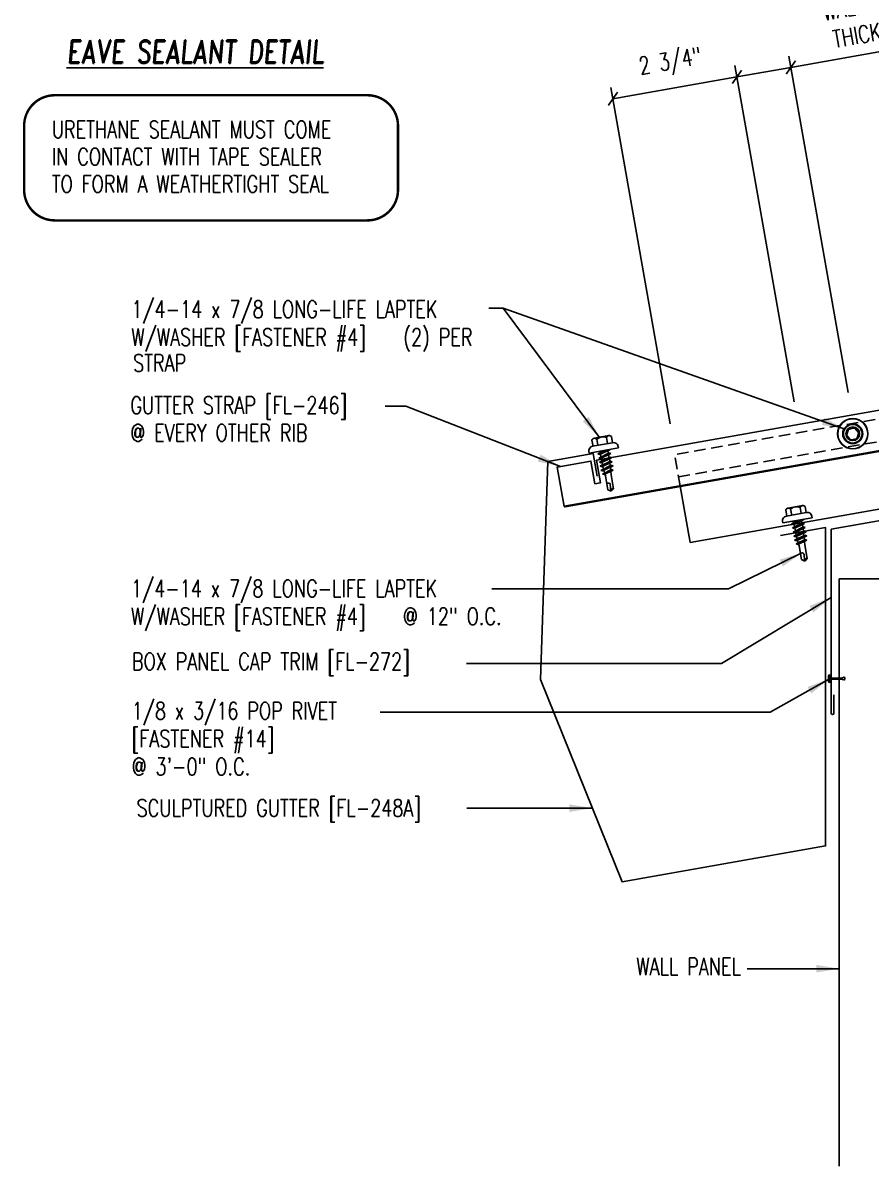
# Model space of a CAD drawing. Header units: inches. Extents: x 2.5 to 42.3, y 5.8 to 54.3.
# Drawn here: x 4.96 to 23.43, y 10.14 to 35.04 of the extents above; entities that cross this region are included whole.
import ezdxf
from ezdxf.enums import TextEntityAlignment as Align

# ---------------------------------------------------------------- set-up
doc = ezdxf.new("R2010")
doc.units = ezdxf.units.IN
doc.header["$MEASUREMENT"] = 0
doc.linetypes.add('HIDDEN2', pattern=[0.1875, 0.125, -0.0625])
for name, color, linetype in [('DIM', 2, 'Continuous'), ('FASTENER', 9, 'Continuous'), ('LABEL', 6, 'Continuous'), ('PANEL', 11, 'Continuous'), ('STLB', 5, 'Continuous'), ('TEXT', 2, 'Continuous'), ('TRIM', 6, 'Continuous')]:
    doc.layers.add(name, color=color, linetype=linetype)
doc.styles.add('ROMAND', font='romand', dxfattribs={"height": 0.075})
doc.styles.add('TEXT', font='SIMPLEX', dxfattribs={"width": 0.75, "height": 6})
doc.styles.add('TEXT1', font='ROMANS.shx', dxfattribs={"width": 0.75, "height": 0.375})
doc.dimstyles.new('DETAIL', dxfattribs={"dimscale": 4, "dimtxt": 0.375, "dimasz": 0.0625, "dimexe": 0.0625, "dimexo": 0.125, "dimgap": 0.0625, "dimtad": 1, "dimdec": 4, "dimzin": 3, "dimdsep": 46, "dimlunit": 4, "dimtxsty": 'TEXT1', "dimblk": 'ARCHTICK', "dimcen": 0.0625, "dimclrd": 7, "dimclre": 7, "dimclrt": 2, "dimadec": 0, "dimazin": 0, "dimtfac": 0.59375, "dimtdec": 4, "dimtmove": 0, "dimatfit": 3, "dimfxl": 0, "dimfrac": 2, "dimtolj": 1, "dimtzin": 3, "dimarcsym": 0})
doc.dimstyles.new('DETAIL$7', dxfattribs={"dimscale": 4, "dimtxt": 6, "dimasz": 0.125, "dimexe": 0.0625, "dimexo": 0.125, "dimgap": 0.0625, "dimtad": 1, "dimdec": 5, "dimzin": 3, "dimdsep": 46, "dimlunit": 4, "dimtxsty": 'TEXT', "dimblk": 'ARCHTICK', "dimcen": 0.0625, "dimclrd": 7, "dimclre": 7, "dimclrt": 2, "dimadec": 0, "dimazin": 0, "dimtfac": 0.666667, "dimtdec": 5, "dimtmove": 0, "dimatfit": 3, "dimfxl": 0, "dimfrac": 2, "dimtolj": 1, "dimtzin": 3, "dimarcsym": 0})

# ---------------------------------------------------------------- blocks, each defined once
blk = doc.blocks.new('MB_GSTRP')
at = {"layer": 'STLB'}
blk.add_lwpolyline([(0, -0.875), (0, 0), (0.75, 0), (0.75, -0.5), (0.875, -0.5), (0.875, 0), (9.125, 0), (9.125, -0.5), (9.25, -0.5), (9.25, 0), (10, 0), (10, -0.875)], dxfattribs=at)
at = {"layer": 'STLB', "const_width": 0.0478}
blk.add_lwpolyline([(10, -0.875), (0, -0.875)], dxfattribs=at)
blk = doc.blocks.new('MB_DW4')
at = {"layer": 'FASTENER'}
for p, q in [((-0.217, 0.305), (-0.217, 0.171)), ((-0.163, 0.337), (0.159, 0.337)), ((-0.108, 0.305), (-0.108, 0.171)), ((0.105, 0.305), (0.105, 0.171)), ((0.214, 0.305), (0.214, 0.171)), ((-0.326, 0.071), (-0.326, 0.037)), ((-0.326, 0.037), (0.322, 0.037)), ((-0.226, 0.171), (0.214, 0.171)), ((-0.141, -0.014), (0.037, 0.037)), ((-0.105, -0.034), (0.137, 0.035)), ((-0.088, 0.037), (-0.088, 0.001)), ((-0.088, 0.037), (0.085, 0.037)), ((0.085, 0.037), (0.134, 0.037)), ((0.085, 0.02), (0.085, -0.041)), ((0.137, 0.035), (0.134, 0.037)), ((0.322, 0.071), (0.322, 0.037)), ((-0.105, -0.034), (-0.141, -0.014)), ((-0.141, -0.105), (0.102, -0.036)), ((-0.105, -0.125), (-0.141, -0.105)), ((-0.141, -0.196), (0.102, -0.127)), ((-0.105, -0.216), (-0.141, -0.196)), ((-0.141, -0.287), (0.102, -0.217)), ((-0.105, -0.125), (0.137, -0.056)), ((-0.105, -0.216), (0.137, -0.147)), ((-0.105, -0.307), (0.137, -0.238)), ((-0.088, -0.029), (-0.088, -0.09)), ((-0.088, -0.12), (-0.088, -0.181)), ((-0.084, -0.27), (-0.088, -0.211)), ((0.084, -0.223), (0.085, -0.211)), ((0.085, -0.071), (0.085, -0.131)), ((0.085, -0.162), (0.085, -0.211)), ((0.137, -0.056), (0.102, -0.036)), ((0.137, -0.147), (0.102, -0.127)), ((0.137, -0.238), (0.102, -0.217)), ((-0.105, -0.307), (-0.141, -0.287)), ((-0.141, -0.378), (0.102, -0.308)), ((-0.105, -0.398), (-0.141, -0.378)), ((-0.122, -0.463), (0.089, -0.403)), ((-0.086, -0.483), (-0.122, -0.463)), ((-0.105, -0.398), (0.137, -0.328)), ((-0.086, -0.483), (0.124, -0.423)), ((-0.078, -0.36), (-0.082, -0.3)), ((-0.071, -0.449), (-0.075, -0.389)), ((-0.066, -0.516), (-0.069, -0.478)), ((0.063, -0.515), (0.068, -0.439)), ((0.071, -0.408), (0.075, -0.346)), ((0.077, -0.315), (0.082, -0.253)), ((0.124, -0.423), (0.089, -0.403)), ((0.137, -0.328), (0.102, -0.308)), ((-0.066, -0.516), (-0.066, -0.82)), ((-0.003, -0.854), (0.009, -0.714)), ((0.063, -0.516), (0.063, -0.82)), ((-0.002, -0.866), (-0.066, -0.82)), ((-0.002, -0.866), (0.063, -0.82))]:
    blk.add_line(p, q, dxfattribs=at)
for centre, radius, start, end in [((-0.163, 0.274), 0.0628, 29.8754, 150.1246), ((-0.002, 0.141), 0.196, 56.9974, 123.0026), ((0.159, 0.274), 0.0628, 29.8754, 150.1246), ((-0.226, 0.071), 0.1, 90, 180), ((0.222, 0.071), 0.1, 0, 90), ((-0.036, -0.723), 0.0461, 11.1445, 130.906), ((0.073, -0.516), 0.01, 175.9484, 180), ((0.039, -0.855), 0.0422, 55.4585, 194.8454)]:
    blk.add_arc(centre, radius, start, end, dxfattribs=at)
blk = doc.blocks.new('_ArchTick')
at = {"color": 0, "linetype": 'ByBlock', "const_width": 0.15}
blk.add_lwpolyline([(-0.5, -0.5), (0.5, 0.5)], dxfattribs=at)
blk = doc.blocks.new('*D17')
at = {"layer": 'DEFPOINTS', "color": 0}
for p in [(20.512, 33.866), (21.847, 26.294), (19.147, 25.818)]:
    blk.add_point(p, dxfattribs=at)
at = {"layer": 'DIM', "color": 7, "lineweight": -2}
for p, q in [((17.812, 33.39), (20.512, 33.866)), ((21.76, 26.787), (20.468, 34.113)), ((19.061, 26.311), (17.769, 33.637))]:
    blk.add_line(p, q, dxfattribs=at)
at = {"layer": 'DIM', "color": 7, "lineweight": -2, "xscale": 0.25, "yscale": 0.25, "zscale": 0.25}
for p, rotation in [((20.512, 33.866), 9.999999999999277), ((17.812, 33.39), 189.9999999999993)]:
    blk.add_blockref('_ArchTick', p, dxfattribs=dict(at, rotation=rotation))
at = {"layer": 'DIM', "color": 2, "insert": (19.069, 34.156), "char_height": 0.375, "attachment_point": 5, "rotation": 10, "style": 'TEXT1'}
blk.add_mtext('\\A1;2 3/4"', dxfattribs=at)
blk = doc.blocks.new('*D18')
at = {"layer": 'DEFPOINTS', "color": 0}
for p in [(21.687, 34.074), (23.023, 26.502), (21.847, 26.294)]:
    blk.add_point(p, dxfattribs=at)
at = {"layer": 'DIM', "color": 7, "lineweight": -2}
for p, q in [((21.687, 34.074), (25.191, 34.692)), ((22.936, 26.994), (21.644, 34.32)), ((21.76, 26.787), (20.468, 34.113)), ((20.512, 33.866), (21.687, 34.074))]:
    blk.add_line(p, q, dxfattribs=at)
at = {"layer": 'DIM', "color": 7, "lineweight": -2, "xscale": 0.25, "yscale": 0.25, "zscale": 0.25}
for p, rotation in [((21.687, 34.074), 9.99999999999995), ((20.512, 33.866), 189.9999999999999)]:
    blk.add_blockref('_ArchTick', p, dxfattribs=dict(at, rotation=rotation))
at = {"layer": 'DIM', "color": 2, "insert": (23.555, 35.165), "char_height": 0.375, "attachment_point": 5, "rotation": 10, "style": 'TEXT1'}
blk.add_mtext('\\A1;{WALL PANEL}\\P{THICKNESS}', dxfattribs=at)
blk = doc.blocks.new('FD-F4')
at = {"layer": 'TEXT', "style": 'TEXT1', "width": 0.75}
for s, p in [('1/4-14 x 7/8 LONG-LIFE LAPTEK', (0.0047, -0.0408)), ('W/WASHER [FASTENER #4]', (0.0047, -0.1926))]:
    blk.add_text(s, height=0.09375, dxfattribs=at).set_placement(p)
blk.add_attdef('(QUANTITY)', (1.4847, -0.1926), '', height=0.0938, dxfattribs=at)
at = {"layer": 'TEXT', "style": 'TEXT1', "flags": 1}
for tag, p in [('Color', (0.0624, -0.4349)), ('Calc', (0.0624, -0.4349)), ('Opt1', (0.0624, -0.4349)), ('Opt2', (0.0624, -0.4349)), ('Opt3', (0.0624, -0.4349)), ('Description', (0.0624, -0.4349)), ('Multiple', (0.0624, -0.4349)), ('Part', (0.0624, -0.4349)), ('Spare1', (0.0624, -0.6224)), ('Spare2', (0.0624, -0.6224)), ('Spare3', (0.0624, -0.6224)), ('Spare4', (0.0624, -0.6224)), ('Spare5', (0.0624, -0.6224)), ('Spare6', (0.0624, -0.6224)), ('Spare7', (0.0624, -0.6224)), ('Spare8', (0.0624, -0.6224)), ('Spare9', (0.0624, -0.6224)), ('Spare10', (0.0624, -0.6224))]:
    blk.add_attdef(tag, p, '', height=0.0938, dxfattribs=at)
blk = doc.blocks.new('dsc-FL-246')
at = {"layer": 'TEXT', "style": 'TEXT1', "width": 0.75}
for s, p in [('GUTTER STRAP [FL-246]', (0, 0)), ('@ EVERY OTHER RIB', (0, -0.6))]:
    blk.add_text(s, height=0.375, dxfattribs=at).set_placement(p)
at = {"layer": 'TEXT', "style": 'TEXT1', "flags": 1}
for tag, p in [('COLOR', (0, -1.2)), ('CALC', (0, -1.2)), ('OPT1', (0, -1.2)), ('OPT2', (0, -1.2)), ('OPT3', (0, -1.2)), ('GAGE', (0, -1.2)), ('SHPLN', (0, -1.2)), ('PART', (0, -1.2)), ('DESCRIPTION', (0, -1.2)), ('MULTIPLE', (0, -1.2)), ('SPARE1', (0, -1.8)), ('SPARE2', (0, -1.8)), ('SPARE3', (0, -1.8)), ('SPARE4', (0, -1.8)), ('SPARE5', (0, -1.8)), ('SPARE6', (0, -1.8)), ('SPARE7', (0, -1.8)), ('SPARE8', (0, -1.8)), ('SPARE9', (0, -1.8)), ('SPARE10', (0, -1.8))]:
    blk.add_attdef(tag, p, '', height=0.375, dxfattribs=at)
blk = doc.blocks.new('seal_note_tape')
at = {"layer": 'TEXT', "color": 6, "const_width": 0.0533}
blk.add_lwpolyline([(0.027, 0.693), (0.027, 2.086, -0.414214), (0.693, 2.753), (7.503, 2.753, -0.414214), (8.169, 2.086), (8.169, 0.693, -0.414214), (7.503, 0.027), (0.693, 0.027, -0.414214)], format="xyb", close=True, dxfattribs=at)
at = {"layer": 'TEXT', "style": 'TEXT1', "width": 0.75}
for s, p in [('URETHANE SEALANT MUST COME', (0.63, 1.82)), ('IN CONTACT WITH TAPE SEALER', (0.63, 1.227)), ('TO FORM A WEATHERTIGHT SEAL', (0.63, 0.633))]:
    blk.add_text(s, height=0.375, dxfattribs=at).set_placement(p)
blk = doc.blocks.new('LAY-LAB')
at = {"layer": 'LABEL', "color": 6, "style": 'ROMAND', "oblique": 5, "width": 0.75}
blk.add_attdef('LAY-LAB', (0.017, 0.0362), '', height=0.1875, dxfattribs=at)
blk = doc.blocks.new('SCR-HDwash')
for p, q in [((-0.085, 0.095), (-0.132, 0.006)), ((0.042, 0.115), (-0.059, 0.111)), ((0.123, 0.015), (0.069, 0.101)), ((-0.131, -0.024), (-0.077, -0.111)), ((-0.051, -0.125), (0.051, -0.121)), ((0.076, -0.105), (0.124, -0.015))]:
    blk.add_line(p, q)
for radius in [0.202, 0.15]:
    blk.add_circle((0, 0), radius)
for centre, start, end in [((-0.106, -0.008), 152.0215, 212.0215), ((-0.058, 0.081), 92.0215, 152.0215), ((0.044, 0.085), 32.0215, 92.0215), ((0.097, -0.001), 332.0215, 32.0215), ((-0.052, -0.095), 212.0215, 272.0215), ((0.05, -0.091), 272.0215, 332.0215)]:
    blk.add_arc(centre, 0.03, start, end)
at = {"layer": 'FASTENER'}
for radius in [0.331, 0.326, 0.217]:
    blk.add_circle((0, 0), radius, dxfattribs=at)
blk = doc.blocks.new('FD-F14')
at = {"layer": 'TEXT', "style": 'TEXT1', "width": 0.75}
for s, p in [('1/8 x 3/16 POP RIVET', (0.0047, -0.0408)), ('[FASTENER #14]', (0.0047, -0.1926))]:
    blk.add_text(s, height=0.09375, dxfattribs=at).set_placement(p)
blk.add_attdef('(QUANTITY)', (0.0047, -0.3444), '', height=0.0938, dxfattribs=at)
blk = doc.blocks.new('fm3')
at = {"layer": 'FASTENER', "color": 12}
for p, q in [((-0.035, 0.018), (0.144, 0.018)), ((0.115, 0.04), (-0.006, 0.04)), ((0.043, 0.018), (0.043, -0.243)), ((0.067, 0.018), (0.067, -0.243)), ((0.035, -0.32), (0.075, -0.32))]:
    blk.add_line(p, q, dxfattribs=at)
for centre, radius, start, end in [((0.055, -0.066), 0.123, 119.4777, 136.6143), ((0.055, -0.066), 0.123, 43.3857, 60.5223), ((-0.02, -0.243), 0.0625, 323.7655, 0), ((0.129, -0.243), 0.0625, 180, 216.2345), ((0.055, -0.297), 0.03, 143.7655, 228.4038), ((0.055, -0.297), 0.03, 311.5962, 36.2345)]:
    blk.add_arc(centre, radius, start, end, dxfattribs=at)

msp = doc.modelspace()

# ---------------------------------------------------------------- linework, layer by layer
at = {"layer": 'PANEL', "color": 8, "linetype": 'HIDDEN2', "ltscale": 2}
msp.add_line((19.24169, 25.154), (37.90068, 28.44408), dxfattribs=at)
at = {"layer": 'PANEL', "linetype": 'HIDDEN2', "ltscale": 2}
for p in [(26.47362, 26.92806), (19.2772, 24.95262)]:
    msp.add_line(p, (19.15638, 25.63784), dxfattribs=at)
at = {"layer": 'PANEL'}
for p, q in [((19.49326, 23.72731), (19.2772, 24.95262)), ((23.98909, 22.93167), (22.73909, 22.93167)), ((22.73909, 22.93167), (22.73909, 10.14163))]:
    msp.add_line(p, q, dxfattribs=at)
msp.add_lwpolyline([(19.49326, 23.72731), (38.15224, 27.01739)], dxfattribs=at)
at = {"layer": 'STLB'}
msp.add_line((18.97568, 24.89945), (18.50494, 24.81645), dxfattribs=at)
at = {"layer": 'TRIM'}
msp.add_lwpolyline([(21.45752, 23.87733), (22.44232, 24.05098), (22.44232, 17.11731), (18.01069, 16.33589), (16.23131, 20.74002), (16.39708, 25.48712), (17.38189, 25.66077), (17.46871, 25.16837)], dxfattribs=at)
msp.add_lwpolyline([(22.62484, 20.40873), (22.62484, 20.00873, -1), (22.56377, 20.00873), (22.56377, 24.01367), (26.52328, 24.71184)], format="xyb", dxfattribs=at)

# ---------------------------------------------------------------- block references
at = {"layer": 'FASTENER'}
for name, p, rotation in [('SCR-HDwash', (23.03351, 26.09393), 10.00000000000001), ('MB_DW4', (17.62194, 25.69313), 10), ('MB_DW4', (21.83964, 24.1705), 10), ('fm3', (22.54299, 20.70649), 90)]:
    msp.add_blockref(name, p, dxfattribs=dict(at, rotation=rotation))
at = {"layer": 'LABEL', "xscale": 2.666666666666686, "yscale": 2.666666666666679, "zscale": 2.66666666666668}
msp.add_blockref('LAY-LAB', (5.876, 34.06704), dxfattribs=at).add_auto_attribs({'LAY-LAB': '%%UEAVE SEALANT DETAIL'})
at = {"layer": 'STLB', "rotation": 9.999999999999275}
msp.add_blockref('MB_GSTRP', (16.59442, 25.36807), dxfattribs=at)
at = {"layer": 'TEXT'}
for name, p in [('seal_note_tape', (4.96284, 30.71361)), ('dsc-FL-246', (7.30368, 26.52694))]:
    msp.add_blockref(name, p, dxfattribs=at)
at = {"layer": 'TEXT', "xscale": 4, "yscale": 4, "zscale": 4}
for name, p, values in [('FD-F4', (7.30748, 28.781), {'(QUANTITY)': '(2) PER '}), ('FD-F4', (7.30116, 22.69913), {'(QUANTITY)': '@ 12" O.C.'}), ('FD-F14', (7.31336, 20.03459), {'(QUANTITY)': '@ 3\'-0" O.C.'})]:
    msp.add_blockref(name, p, dxfattribs=at).add_auto_attribs(values)

# ---------------------------------------------------------------- texts
at = {"layer": 'TEXT', "style": 'TEXT1', "width": 0.75}
for s, p in [('STRAP', (7.36296, 27.44797)), ('BOX PANEL CAP TRIM [FL-272]', (7.33941, 20.94604)), ('SCULPTURED GUTTER [FL-248A]', (7.43948, 17.75538))]:
    msp.add_text(s, height=0.375, dxfattribs=at).set_placement(p)
msp.add_text('WALL PANEL', height=0.375, dxfattribs=at).set_placement((20.59886, 14.30078), align=Align.RIGHT)

# ---------------------------------------------------------------- dimensions: what is measured, and where the dimension line sits
at = {"layer": 'DIM'}
dim = msp.add_linear_dim(base=(21.68742, 34.0738), p1=(21.8469, 26.29423), p2=(23.02262, 26.50154), angle=10, text='{WALL PANEL}\\P{THICKNESS}', dimstyle='DETAIL', dxfattribs=at)
dim.commit()
dim.dimension.update_dxf_attribs({"geometry": '*D18', "text_midpoint": (23.68562, 34.42613), "dimtype": 160})
dim = msp.add_aligned_dim(p1=(19.14738, 25.81823), p2=(21.8469, 26.29423), distance=7.68907, dimstyle='DETAIL', dxfattribs=at)
dim.commit()
dim.dimension.update_dxf_attribs({"geometry": '*D17', "text_midpoint": (19.06892, 34.15606)})

# ---------------------------------------------------------------- leaders
at = {"layer": 'TEXT'}
for points in [[(17.51885, 26.01157), (15.42322, 28.82579), (15.1128, 28.82579)], [(22.85924, 26.19623), (15.42322, 28.82579), (15.1128, 28.82579)], [(16.67199, 25.38175), (13.302, 26.69292), (12.84931, 26.69292)], [(21.92683, 23.49846), (20.32786, 22.71399), (15.17354, 22.71399)], [(22.56377, 22.53002), (20.1721, 21.08654), (14.62129, 21.08654)], [(22.52513, 20.75374), (21.23812, 20.02727), (12.74084, 20.02727)], [(17.36319, 17.93851), (15.42239, 17.93851), (14.63282, 17.93851)], [(22.73909, 14.442), (21.4123, 14.442), (20.7345, 14.442)]]:
    msp.add_leader(points, dimstyle='DETAIL$7', dxfattribs=at)

doc.saveas('drawing.dxf')
